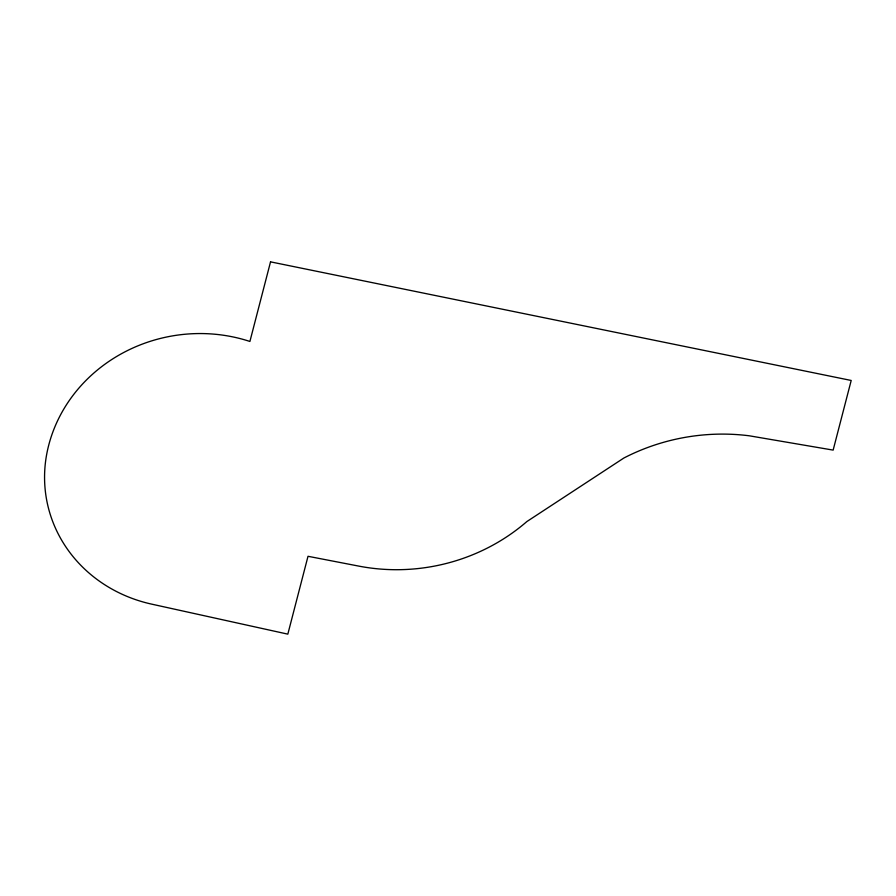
<?xml version="1.0" encoding="UTF-8"?>
<svg xmlns="http://www.w3.org/2000/svg" width="896" height="896" viewBox="0 0 896 896"><rect width="100%" height="100%" fill="white"/><g stroke="black" fill="none" stroke-linecap="round" stroke-linejoin="round"><path stroke-width="1.34" d="M270.536 261.856L249.906 341.454A152.286 141.49 -9.6 0 0 46.95 452.939A143.494 133.325 -9.6 0 0 151.682 604.139L287.829 634.144L308.011 556.293L358.837 566.115A187.69 174.384 -9.6 0 0 526.814 521.595L623.896 458.002A200.413 186.211 -9.6 0 1 749.325 435.803L833.146 450.106L851.2 380.464L270.536 261.856"/></g></svg>
